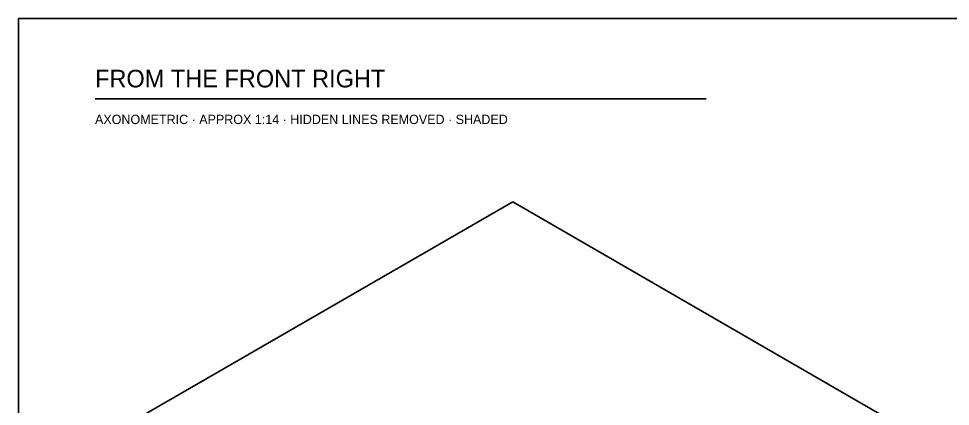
# Model space of a CAD drawing. Header units: inches. Extents: x 0.3 to 16.2, y 0.3 to 11.4.
# Drawn here: x 0.315 to 5.116, y 9.38 to 11.378 of the extents above; entities that cross this region are included whole.
import ezdxf

# ---------------------------------------------------------------- set-up
doc = ezdxf.new("R2010")
doc.units = ezdxf.units.IN
doc.header["$LTSCALE"] = 0.009843
doc.header["$MEASUREMENT"] = 0
doc.layers.add('GEOMETRY', color=7, linetype='Continuous')
doc.layers.add('TEXT', color=7, linetype='Continuous')

msp = doc.modelspace()

# ---------------------------------------------------------------- linework, layer by layer
at = {"layer": 'GEOMETRY'}
for p, q in [((0.7087, 10.9646), (3.8583, 10.9646)), ((2.8614, 10.4331), (0.9524, 9.3307)), ((8.4217, 7.2232), (2.8614, 10.4331))]:
    msp.add_line(p, q, dxfattribs=at)
msp.add_lwpolyline([(0.315, 11.378), (16.2205, 11.378), (16.2205, 0.315), (0.315, 0.315), (0.315, 11.378)], dxfattribs=at)

# ---------------------------------------------------------------- texts
at = {"layer": 'TEXT'}
for s, height, p in [('FROM THE FRONT RIGHT', 0.090709, (0.7087, 11.0236)), ('AXONOMETRIC · APPROX 1:14 · HIDDEN LINES REMOVED · SHADED', 0.048189, (0.7087, 10.8346))]:
    msp.add_text(s, height=height, dxfattribs=at).set_placement(p)

doc.saveas('drawing.dxf')
